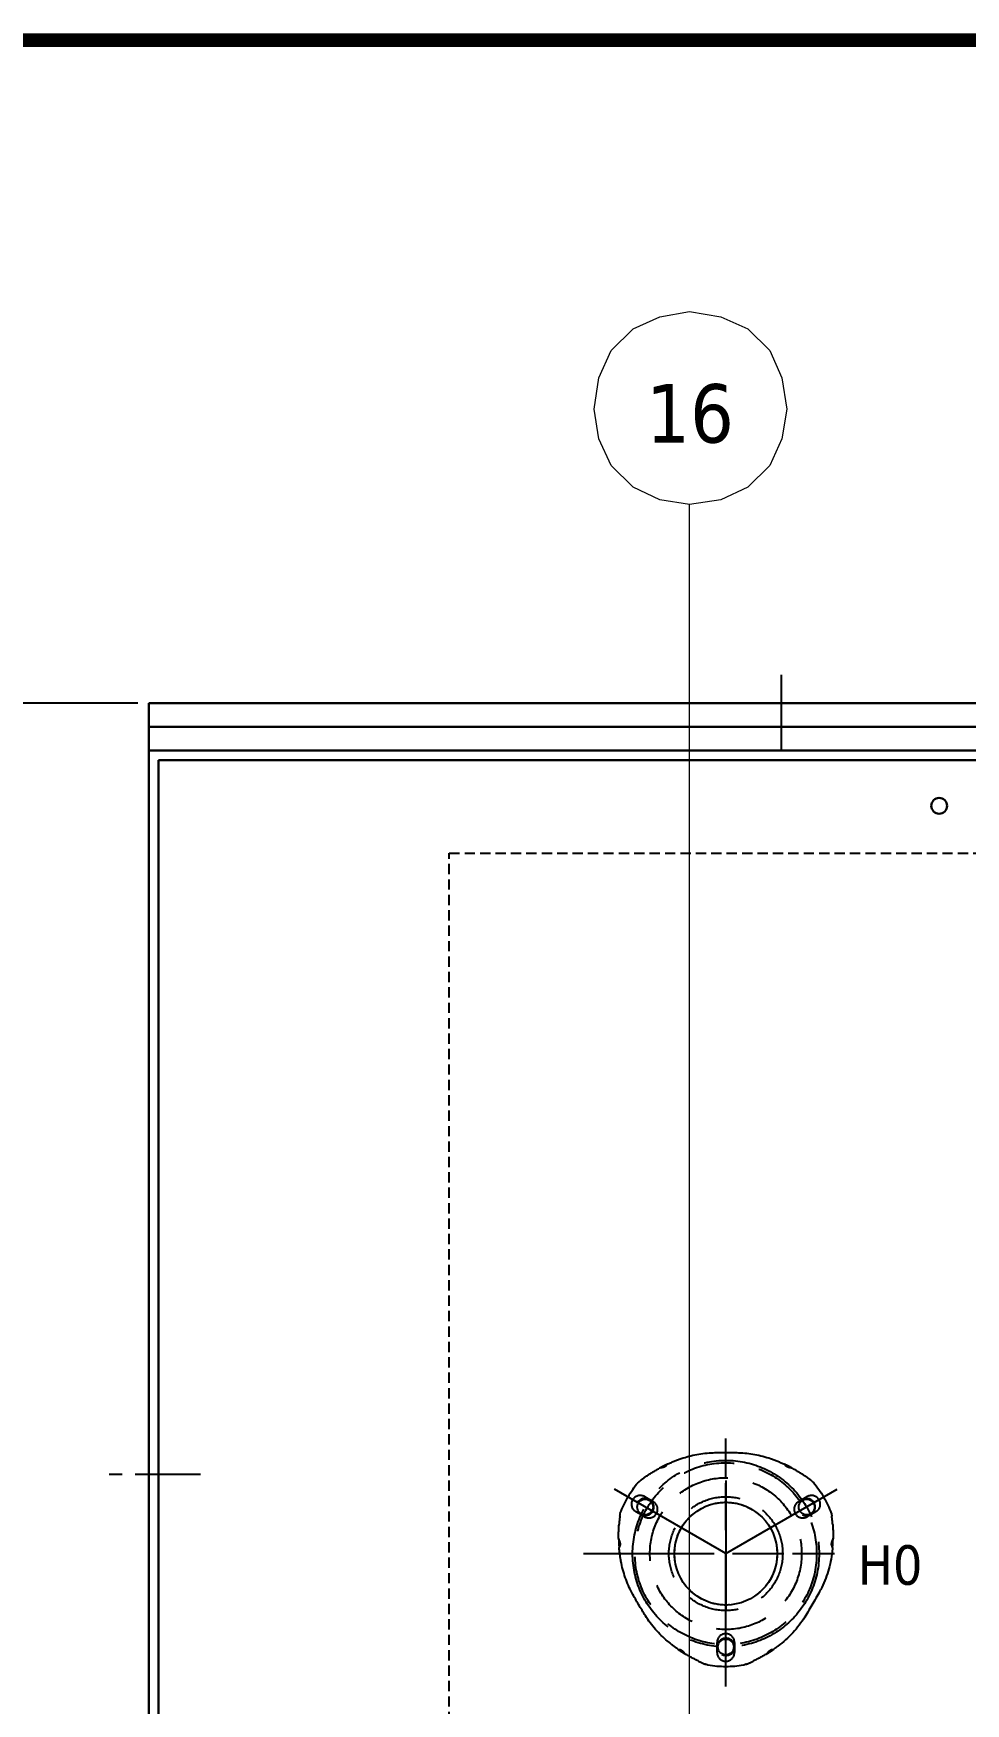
# Model space of a CAD drawing. Header units: millimetres. Extents: x 183355 to 194386, y -190559 to -183233.
# Drawn here: x 184779 to 185369, y -184532 to -183475 of the extents above; entities that cross this region are included whole.
import ezdxf

# ---------------------------------------------------------------- set-up
doc = ezdxf.new("R2010")
doc.units = ezdxf.units.MM
doc.header["$LTSCALE"] = 13
for name, pattern in [('CENTER', [50.8, 31.75, -6.35, 6.35, -6.35]), ('CENTER2', [1.125, 0.75, -0.125, 0.125, -0.125]), ('CENTERX2', [101.6, 63.5, -12.7, 12.7, -12.7]), ('DASHED', [0.75, 0.5, -0.25])]:
    doc.linetypes.add(name, pattern=pattern)
for name, color, linetype in [('1', 4, 'Continuous'), ('2细线层', 4, 'Continuous'), ('3中心线层', 1, 'CENTER'), ('4虚线层', 6, 'DASHED'), ('粗实线', 4, 'Continuous')]:
    doc.layers.add(name, color=color, linetype=linetype)
for name, color, linetype, lineweight in [('2细实线', 3, 'Continuous', 20), ('标注、文本', 3, 'Continuous', 25), ('铁心', 3, 'Continuous', 0)]:
    doc.layers.add(name, color=color, linetype=linetype, lineweight=lineweight)
doc.styles.get("Standard").update_dxf_attribs({"font": 'gbenor.shx', "bigfont": 'gbcbig.shx'})
doc.styles.add('Tahoma$001', font='tahoma.ttf', dxfattribs={"height": 2.159784})
doc.dimstyles.new('英寸 1-10', dxfattribs={"dimscale": 14, "dimtxt": 3.5, "dimasz": 2, "dimexe": 1.5, "dimexo": 0.5, "dimgap": 0.5, "dimtad": 1, "dimtoh": 1, "dimdec": 1, "dimdsep": 46, "dimtxsty": 'Standard', "dimcen": 2.5, "dimclrd": 3, "dimclre": 3, "dimclrt": 3, "dimadec": 0, "dimazin": 2, "dimtfac": 1, "dimtdec": 1, "dimtmove": 0, "dimatfit": 2, "dimfxl": 1, "dimarcsym": 0})

# ---------------------------------------------------------------- blocks, each defined once
blk = doc.blocks.new('*D228')
at = {"layer": '2细实线', "color": 3, "linetype": 'ByBlock', "lineweight": -2}
for p, q in [((184845.2, -183899), (184631.9, -183899)), ((184652.9, -183941), (184652.9, -185957)), ((184775, -185999), (184631.9, -185999))]:
    blk.add_line(p, q, dxfattribs=at)
at = {"layer": '2细实线', "color": 3, "linetype": 'ByBlock'}
for points in [[(184645.9, -183941), (184659.9, -183941), (184652.9, -183899)], [(184645.9, -185957), (184659.9, -185957), (184652.9, -185999)]]:
    blk.add_solid(points, dxfattribs=at)
at = {"layer": 'Defpoints', "color": 0, "linetype": 'ByBlock'}
for p in [(184852.2, -183899), (184652.9, -185999), (184782, -185999)]:
    blk.add_point(p, dxfattribs=at)
at = {"layer": '2细实线', "color": 3, "linetype": 'ByBlock', "insert": (184607.6, -184930.2), "char_height": 73.5, "attachment_point": 5, "rotation": 90}
blk.add_mtext('2100 [82.7]', dxfattribs=at)
blk = doc.blocks.new('A$C03F92070')
at = {"layer": '4虚线层', "ltscale": 5}
for p, q in [((16.4, 107.6), (22, 104.3)), ((67.8, 40.2), (67.8, 116)), ((113.7, 104.3), (119.3, 107.6)), ((16.5, 94.8), (10.9, 98)), ((124.8, 98), (119.2, 94.8)), ((23.3, 71.5), (112.4, 71.5)), ((62.3, 8.9), (62.3, 15.4)), ((73.3, 15.4), (73.3, 8.9))]:
    blk.add_line(p, q, dxfattribs=at)
for radius in [57.5, 48, 36, 32.5]:
    blk.add_circle((67.8, 71.5), radius, dxfattribs=at)
at = {"layer": '4虚线层', "ltscale": 5, "extrusion": (0, 0, -1)}
for centre, radius, start, end in [((-68.8, 46.5), 90, 64.9245, 71.0219), ((-62.3, 65.4), 70, 71.0219, 87.9453), ((-67.8, -88), 223.5, 87.9453, 92.0547), ((-73.4, 65.4), 70, 92.0547, 108.9781), ((-66.9, 46.5), 90, 108.9781, 115.0755), ((-67.8, 71.5), 71.5, 20.9645, 39.0355), ((-68.8, 46.5), 90, 51.0831, 52.2343), ((-68.8, 46.5), 90, 55.4521, 61.3818), ((-66.9, 46.5), 90, 118.6182, 124.5479), ((-66.9, 46.5), 90, 127.7657, 128.9169), ((-67.8, 71.5), 71.5, 140.9645, 159.0355), ((-90, 83.1), 90, 7.7657, 8.9169), ((-45.7, 83.1), 90, 171.0831, 172.2343), ((-90, 83.1), 90, 358.6182, 4.5479), ((-45.7, 83.1), 90, 175.4521, 181.3818), ((-90, 83.1), 90, 349.4672, 355.0755), ((-45.7, 83.1), 90, 184.9245, 186.6023), ((-70.3, 79.5), 70, 331.9245, 349.4672), ((-65.6, 80.8), 70, 186.6023, 207.2178), ((-205.8, 151.7), 223.5, 327.6503, 331.9245), ((71, 151), 223.5, 207.2178, 212.3568), ((-76.1, 69.6), 70, 310.1708, 327.6503), ((-58.7, 68.9), 70, 212.3568, 233.0262), ((-89, 84.9), 90, 304.9245, 310.1708), ((-46.7, 84.9), 90, 233.0262, 235.0755), ((-89, 84.9), 90, 295.4521, 301.3818), ((-89, 84.9), 90, 291.0831, 292.2343), ((-67.8, 71.5), 71.5, 260.9645, 279.0355), ((-46.7, 84.9), 90, 247.7657, 248.9169), ((-46.7, 84.9), 90, 238.6182, 244.5479)]:
    blk.add_arc(centre, radius, start, end, dxfattribs=at)
at = {"layer": '4虚线层', "ltscale": 5}
for centre, start, end in [((13.6, 102.8), 60, 240), ((122.1, 102.8), 300, 120), ((19.2, 99.6), 240, 60), ((116.5, 99.6), 120, 300), ((67.8, 15.4), 0, 180), ((67.8, 8.9), 180, 0)]:
    blk.add_arc(centre, 5.5, start, end, dxfattribs=at)
for points, knots in [([(30.9, 128.1), (30.9, 128.1), (30.9, 128.1), (30.8, 128.1), (30.8, 128), (30.6, 128), (30.5, 127.9), (30.2, 127.8), (30, 127.7), (29.7, 127.5), (29.5, 127.4), (29.2, 127.3), (29, 127.2), (28.6, 127), (28.4, 126.9), (28, 126.7), (27.8, 126.6), (27.4, 126.4), (27.2, 126.3), (26.9, 126.1), (26.7, 126), (26.4, 125.8), (26.2, 125.8), (26, 125.6), (25.9, 125.6), (25.7, 125.5), (25.6, 125.4), (25.6, 125.4), (25.6, 125.4), (25.6, 125.4), (25.6, 125.4), (25.6, 125.4)], [0, 0, 0, 0, 0.043819, 0.043819, 0.119878, 0.119878, 0.195937, 0.195937, 0.271996, 0.271996, 0.348055, 0.348055, 0.424114, 0.424114, 0.500173, 0.500173, 0.576231, 0.576231, 0.65229, 0.65229, 0.728349, 0.728349, 0.804408, 0.804408, 0.880467, 0.880467, 0.956526, 0.956526, 0.994556, 0.994556, 1, 1, 1, 1]), ([(30.7, 128), (30.6, 128), (30.6, 127.9), (30.5, 127.8), (30.4, 127.8), (30.3, 127.6), (30.2, 127.5), (30.1, 127.4), (30, 127.3), (29.9, 127), (29.8, 126.9), (29.6, 126.7), (29.5, 126.6), (29.3, 126.5), (29.2, 126.4), (28.9, 126.3), (28.8, 126.2), (28.4, 126.1), (28.1, 126), (27.5, 125.9), (27.3, 125.8), (26.9, 125.8), (26.7, 125.7), (26.5, 125.7), (26.4, 125.7), (26, 125.6), (25.8, 125.6), (25.7, 125.5)], [0, 0, 0, 0, 0.0625, 0.0625, 0.125, 0.125, 0.1875, 0.1875, 0.25, 0.25, 0.3125, 0.3125, 0.375, 0.375, 0.4375, 0.4375, 0.5, 0.5, 0.625, 0.625, 0.75, 0.75, 0.8125, 0.8125, 0.875, 0.875, 1, 1, 1, 1]), ([(110.1, 125.4), (110.1, 125.4), (110.1, 125.4), (110.1, 125.4), (110.1, 125.4), (110.1, 125.4), (110, 125.5), (109.8, 125.6), (109.7, 125.6), (109.5, 125.8), (109.3, 125.8), (109, 126), (108.8, 126.1), (108.5, 126.3), (108.3, 126.4), (107.9, 126.6), (107.7, 126.7), (107.3, 126.9), (107.1, 127), (106.7, 127.2), (106.5, 127.3), (106.2, 127.5), (106, 127.5), (105.7, 127.7), (105.5, 127.8), (105.2, 127.9), (105.1, 128), (104.9, 128), (104.9, 128.1), (104.8, 128.1), (104.8, 128.1), (104.8, 128.1), (104.8, 128.1), (104.8, 128.1)], [0, 0, 0, 0, 0.005743, 0.005743, 0.043766, 0.043766, 0.119813, 0.119813, 0.195859, 0.195859, 0.271906, 0.271906, 0.347952, 0.347952, 0.423999, 0.423999, 0.500046, 0.500046, 0.576092, 0.576092, 0.652139, 0.652139, 0.728185, 0.728185, 0.804232, 0.804232, 0.880279, 0.880279, 0.956325, 0.956325, 0.994349, 0.994349, 1, 1, 1, 1]), ([(110, 125.5), (109.9, 125.5), (109.8, 125.6), (109.6, 125.6), (109.5, 125.6), (109.2, 125.7), (109, 125.7), (108.4, 125.8), (108.2, 125.9), (107.6, 126), (107.3, 126.1), (106.9, 126.2), (106.8, 126.3), (106.5, 126.4), (106.4, 126.5), (106.2, 126.6), (106.1, 126.7), (105.9, 126.9), (105.8, 127), (105.7, 127.3), (105.6, 127.3), (105.5, 127.5), (105.4, 127.6), (105.3, 127.8), (105.2, 127.8), (105.1, 127.9), (105.1, 128), (105, 128)], [0, 0, 0, 0, 0.0625, 0.0625, 0.125, 0.125, 0.25, 0.25, 0.375, 0.375, 0.5, 0.5, 0.5625, 0.5625, 0.625, 0.625, 0.6875, 0.6875, 0.75, 0.75, 0.8125, 0.8125, 0.875, 0.875, 0.9375, 0.9375, 1, 1, 1, 1]), ([(13.9, 117.8), (13.9, 117.8), (13.9, 117.8), (13.8, 117.7), (13.8, 117.7), (13.7, 117.6), (13.7, 117.6)], [0, 0, 0, 0, 0.272943, 0.542517, 0.809704, 1, 1, 1, 1]), ([(14.2, 118), (14.2, 118), (14.1, 118), (14.1, 117.9), (14, 117.9), (14, 117.8), (13.9, 117.8)], [0, 0, 0, 0, 0.251777, 0.501943, 0.751136, 1, 1, 1, 1]), ([(14.6, 118.3), (14.5, 118.2), (14.5, 118.2), (14.4, 118.1), (14.3, 118.1), (14.2, 118), (14.2, 118)], [0, 0, 0, 0, 0.251749, 0.501948, 0.751171, 1, 1, 1, 1]), ([(15.7, 119.2), (15.7, 119.1), (15.6, 119), (15.5, 118.9), (15.3, 118.8), (15.2, 118.7), (15.1, 118.6), (14.9, 118.5), (14.8, 118.5), (14.7, 118.4), (14.6, 118.3), (14.6, 118.3)], [0, 0, 0, 0, 0.114473, 0.22719, 0.338528, 0.448878, 0.558641, 0.668227, 0.778044, 0.888502, 1, 1, 1, 1]), ([(17.8, 120.6), (17.8, 120.6), (17.7, 120.6), (17.6, 120.5), (17.3, 120.3), (16.9, 120), (16.6, 119.8), (16.3, 119.6), (16, 119.4), (15.8, 119.2), (15.7, 119.2)], [0, 0, 0, 0, 0.026865, 0.187364, 0.351072, 0.511786, 0.674931, 0.783277, 0.891149, 1, 1, 1, 1]), ([(120, 119.2), (119.9, 119.2), (119.8, 119.3), (119.7, 119.4), (119.5, 119.5), (119.4, 119.6), (119.3, 119.6), (119.1, 119.8), (118.8, 120), (118.4, 120.3), (118.1, 120.5), (118, 120.6), (117.9, 120.6), (117.9, 120.6)], [0, 0, 0, 0, 0.05466, 0.108896, 0.162888, 0.216817, 0.270864, 0.325211, 0.488741, 0.649833, 0.813717, 0.974388, 1, 1, 1, 1]), ([(121.1, 118.3), (121.1, 118.3), (121, 118.4), (120.9, 118.5), (120.8, 118.5), (120.6, 118.6), (120.5, 118.7), (120.4, 118.8), (120.2, 118.9), (120.1, 119), (120, 119.1), (120, 119.2)], [0, 0, 0, 0, 0.111498, 0.221956, 0.331773, 0.441359, 0.551122, 0.661472, 0.77281, 0.885527, 1, 1, 1, 1]), ([(121.5, 118), (121.5, 118), (121.4, 118.1), (121.3, 118.1), (121.2, 118.2), (121.2, 118.2), (121.1, 118.3)], [0, 0, 0, 0, 0.248829, 0.498052, 0.748251, 1, 1, 1, 1]), ([(121.8, 117.8), (121.7, 117.8), (121.7, 117.9), (121.6, 117.9), (121.6, 118), (121.5, 118), (121.5, 118)], [0, 0, 0, 0, 0.248864, 0.498057, 0.748223, 1, 1, 1, 1]), ([(122, 117.6), (122, 117.6), (121.9, 117.7), (121.9, 117.7), (121.8, 117.8), (121.8, 117.8), (121.8, 117.8)], [0, 0, 0, 0, 0.190293, 0.457482, 0.727057, 1, 1, 1, 1]), ([(0.8, 95.3), (0.8, 95.3), (0.8, 95.2), (0.8, 95.2), (0.8, 95.1), (0.8, 95), (0.8, 95)], [0, 0, 0, 0, 0.190297, 0.457484, 0.727058, 1, 1, 1, 1]), ([(134.9, 95), (134.9, 95), (134.9, 95.1), (134.9, 95.2), (134.9, 95.2), (134.9, 95.3), (134.9, 95.3)], [0, 0, 0, 0, 0.272943, 0.542517, 0.809704, 1, 1, 1, 1]), ([(0.5, 92.8), (0.5, 92.7), (0.5, 92.6), (0.5, 92.4), (0.5, 92.3), (0.4, 92.1), (0.4, 91.9), (0.4, 91.7), (0.4, 91.3), (0.3, 90.9), (0.3, 90.5), (0.3, 90.3), (0.3, 90.3), (0.3, 90.2)], [0, 0, 0, 0, 0.05466, 0.108897, 0.162889, 0.216817, 0.270864, 0.325211, 0.488741, 0.649833, 0.813717, 0.974388, 1, 1, 1, 1]), ([(0.7, 94.3), (0.7, 94.2), (0.7, 94.1), (0.6, 94), (0.6, 93.8), (0.6, 93.6), (0.6, 93.5), (0.6, 93.3), (0.6, 93.1), (0.5, 93), (0.5, 92.8), (0.5, 92.8)], [0, 0, 0, 0, 0.111498, 0.221956, 0.331773, 0.441359, 0.551122, 0.661472, 0.77281, 0.885527, 1, 1, 1, 1]), ([(0.7, 94.7), (0.7, 94.6), (0.7, 94.6), (0.7, 94.5), (0.7, 94.4), (0.7, 94.3), (0.7, 94.3)], [0, 0, 0, 0, 0.248829, 0.498052, 0.748251, 1, 1, 1, 1]), ([(135, 94.7), (135, 94.7), (134.9, 94.8), (134.9, 94.8), (134.9, 94.9), (134.9, 95), (134.9, 95)], [0, 0, 0, 0, 0.251777, 0.501943, 0.751136, 1, 1, 1, 1]), ([(135, 94.3), (135, 94.3), (135, 94.4), (135, 94.5), (135, 94.6), (135, 94.6), (135, 94.7)], [0, 0, 0, 0, 0.251749, 0.501948, 0.751171, 1, 1, 1, 1]), ([(135.2, 92.8), (135.2, 92.8), (135.2, 93), (135.1, 93.1), (135.1, 93.3), (135.1, 93.5), (135.1, 93.6), (135.1, 93.8), (135.1, 94), (135, 94.1), (135, 94.2), (135, 94.3)], [0, 0, 0, 0, 0.114473, 0.22719, 0.338528, 0.448878, 0.558641, 0.668227, 0.778044, 0.888502, 1, 1, 1, 1]), ([(135.4, 90.2), (135.4, 90.3), (135.4, 90.3), (135.4, 90.5), (135.4, 90.9), (135.3, 91.3), (135.3, 91.7), (135.3, 92.1), (135.2, 92.4), (135.2, 92.7), (135.2, 92.8)], [0, 0, 0, 0, 0.026865, 0.187364, 0.351073, 0.511786, 0.674931, 0.783277, 0.891149, 1, 1, 1, 1]), ([(0, 81.2), (0, 81.2), (0, 81.2), (0, 81.1), (0, 81.1), (0, 81.1), (0, 81), (0, 80.8), (0, 80.7), (0, 80.4), (0, 80.2), (0.1, 79.8), (0.1, 79.7), (0.1, 79.2), (0.1, 79), (0.1, 78.6), (0.1, 78.4), (0.1, 77.9), (0.2, 77.7), (0.2, 77.3), (0.2, 77.1), (0.2, 76.7), (0.2, 76.5), (0.3, 76.1), (0.3, 76), (0.3, 75.7), (0.3, 75.5), (0.3, 75.3), (0.3, 75.3), (0.3, 75.2), (0.3, 75.2), (0.3, 75.2), (0.3, 75.2), (0.3, 75.2)], [0, 0, 0, 0, 0.005743, 0.005743, 0.043766, 0.043766, 0.119813, 0.119813, 0.195859, 0.195859, 0.271906, 0.271906, 0.347952, 0.347952, 0.423999, 0.423999, 0.500046, 0.500046, 0.576092, 0.576092, 0.652139, 0.652139, 0.728185, 0.728185, 0.804232, 0.804232, 0.880279, 0.880279, 0.956325, 0.956325, 0.994349, 0.994349, 1, 1, 1, 1]), ([(0, 81), (0, 80.9), (0, 80.8), (0.1, 80.6), (0.1, 80.5), (0.2, 80.2), (0.3, 80), (0.5, 79.5), (0.6, 79.2), (0.8, 78.7), (0.8, 78.4), (0.9, 78), (0.9, 77.8), (1, 77.5), (1, 77.4), (0.9, 77.1), (0.9, 77), (0.8, 76.7), (0.8, 76.6), (0.7, 76.3), (0.6, 76.2), (0.5, 76), (0.5, 75.9), (0.4, 75.8), (0.4, 75.7), (0.3, 75.5), (0.3, 75.5), (0.3, 75.4)], [0, 0, 0, 0, 0.0625, 0.0625, 0.125, 0.125, 0.25, 0.25, 0.375, 0.375, 0.5, 0.5, 0.5625, 0.5625, 0.625, 0.625, 0.6875, 0.6875, 0.75, 0.75, 0.8125, 0.8125, 0.875, 0.875, 0.9375, 0.9375, 1, 1, 1, 1]), ([(135.4, 75.4), (135.4, 75.5), (135.4, 75.5), (135.3, 75.7), (135.3, 75.8), (135.2, 75.9), (135.2, 76), (135.1, 76.2), (135, 76.3), (134.9, 76.6), (134.9, 76.7), (134.8, 77), (134.8, 77.1), (134.7, 77.4), (134.7, 77.5), (134.8, 77.8), (134.8, 78), (134.9, 78.4), (134.9, 78.7), (135.1, 79.2), (135.2, 79.5), (135.3, 79.8), (135.4, 80), (135.5, 80.2), (135.5, 80.3), (135.6, 80.6), (135.7, 80.8), (135.7, 81)], [0, 0, 0, 0, 0.0625, 0.0625, 0.125, 0.125, 0.1875, 0.1875, 0.25, 0.25, 0.3125, 0.3125, 0.375, 0.375, 0.4375, 0.4375, 0.5, 0.5, 0.625, 0.625, 0.75, 0.75, 0.8125, 0.8125, 0.875, 0.875, 1, 1, 1, 1]), ([(135.4, 75.2), (135.4, 75.2), (135.4, 75.2), (135.4, 75.3), (135.4, 75.3), (135.4, 75.5), (135.4, 75.7), (135.4, 76), (135.4, 76.1), (135.5, 76.5), (135.5, 76.7), (135.5, 77.1), (135.5, 77.3), (135.5, 77.7), (135.6, 78), (135.6, 78.4), (135.6, 78.6), (135.6, 79), (135.6, 79.3), (135.6, 79.7), (135.6, 79.9), (135.7, 80.2), (135.7, 80.4), (135.7, 80.7), (135.7, 80.8), (135.7, 81), (135.7, 81.1), (135.7, 81.1), (135.7, 81.1), (135.7, 81.2), (135.7, 81.2), (135.7, 81.2)], [0, 0, 0, 0, 0.043819, 0.043819, 0.119878, 0.119878, 0.195937, 0.195937, 0.271996, 0.271996, 0.348055, 0.348055, 0.424114, 0.424114, 0.500173, 0.500173, 0.576232, 0.576232, 0.65229, 0.65229, 0.728349, 0.728349, 0.804408, 0.804408, 0.880467, 0.880467, 0.956526, 0.956526, 0.994556, 0.994556, 1, 1, 1, 1]), ([(37.3, 11.2), (37.3, 11.2), (37.3, 11.2), (37.4, 11.1), (37.4, 11.1), (37.6, 11), (37.7, 10.9), (37.9, 10.7), (38.1, 10.6), (38.4, 10.4), (38.6, 10.3), (38.9, 10.1), (39.1, 10), (39.4, 9.7), (39.6, 9.6), (40, 9.4), (40.2, 9.3), (40.5, 9), (40.7, 8.9), (41, 8.7), (41.2, 8.6), (41.5, 8.4), (41.6, 8.3), (41.9, 8.2), (42, 8.1), (42.2, 8), (42.2, 8), (42.3, 7.9), (42.3, 7.9), (42.3, 7.9), (42.3, 7.9), (42.3, 7.9)], [0, 0, 0, 0, 0.043819, 0.043819, 0.119878, 0.119878, 0.195937, 0.195937, 0.271996, 0.271996, 0.348055, 0.348055, 0.424114, 0.424114, 0.500173, 0.500173, 0.576231, 0.576231, 0.65229, 0.65229, 0.728349, 0.728349, 0.804408, 0.804408, 0.880467, 0.880467, 0.956526, 0.956526, 0.994556, 0.994556, 1, 1, 1, 1]), ([(37.5, 11.1), (37.5, 11), (37.6, 11), (37.7, 11), (37.8, 10.9), (38, 10.9), (38.1, 10.9), (38.3, 10.9), (38.5, 10.9), (38.7, 10.8), (38.8, 10.8), (39.1, 10.8), (39.3, 10.7), (39.5, 10.6), (39.6, 10.5), (39.9, 10.4), (40, 10.3), (40.3, 10), (40.5, 9.8), (40.9, 9.4), (41.1, 9.2), (41.3, 8.9), (41.4, 8.8), (41.6, 8.6), (41.7, 8.5), (41.9, 8.2), (42, 8.1), (42.1, 8)], [0, 0, 0, 0, 0.0625, 0.0625, 0.125, 0.125, 0.1875, 0.1875, 0.25, 0.25, 0.3125, 0.3125, 0.375, 0.375, 0.4375, 0.4375, 0.5, 0.5, 0.625, 0.625, 0.75, 0.75, 0.8125, 0.8125, 0.875, 0.875, 1, 1, 1, 1]), ([(93.4, 7.9), (93.4, 7.9), (93.4, 7.9), (93.4, 7.9), (93.4, 7.9), (93.5, 8), (93.5, 8), (93.7, 8.1), (93.8, 8.2), (94.1, 8.3), (94.2, 8.4), (94.5, 8.6), (94.7, 8.7), (95, 8.9), (95.2, 9), (95.6, 9.3), (95.7, 9.4), (96.1, 9.6), (96.3, 9.7), (96.7, 10), (96.8, 10.1), (97.2, 10.3), (97.3, 10.4), (97.6, 10.6), (97.8, 10.7), (98, 10.9), (98.1, 11), (98.3, 11.1), (98.3, 11.1), (98.4, 11.2), (98.4, 11.2), (98.4, 11.2), (98.4, 11.2), (98.4, 11.2)], [0, 0, 0, 0, 0.005743, 0.005743, 0.043766, 0.043766, 0.119813, 0.119813, 0.195859, 0.195859, 0.271906, 0.271906, 0.347952, 0.347952, 0.423999, 0.423999, 0.500046, 0.500046, 0.576092, 0.576092, 0.652139, 0.652139, 0.728185, 0.728185, 0.804232, 0.804232, 0.880279, 0.880279, 0.956325, 0.956325, 0.994349, 0.994349, 1, 1, 1, 1]), ([(93.6, 8), (93.6, 8), (93.7, 8.1), (93.8, 8.2), (93.9, 8.3), (94.1, 8.6), (94.3, 8.8), (94.6, 9.2), (94.8, 9.4), (95.2, 9.8), (95.4, 10), (95.7, 10.3), (95.8, 10.4), (96.1, 10.5), (96.2, 10.6), (96.4, 10.7), (96.6, 10.8), (96.9, 10.8), (97, 10.8), (97.2, 10.9), (97.4, 10.9), (97.6, 10.9), (97.7, 10.9), (97.9, 10.9), (98, 11), (98.1, 11), (98.2, 11), (98.2, 11.1)], [0, 0, 0, 0, 0.0625, 0.0625, 0.125, 0.125, 0.25, 0.25, 0.375, 0.375, 0.5, 0.5, 0.5625, 0.5625, 0.625, 0.625, 0.6875, 0.6875, 0.75, 0.75, 0.8125, 0.8125, 0.875, 0.875, 0.9375, 0.9375, 1, 1, 1, 1]), ([(50.3, 3.6), (50.3, 3.6), (50.4, 3.5), (50.6, 3.5), (50.9, 3.3), (51.3, 3.1), (51.7, 3), (52, 2.8), (52.3, 2.7), (52.5, 2.6), (52.6, 2.5)], [0, 0, 0, 0, 0.026866, 0.187364, 0.351073, 0.511786, 0.674931, 0.783277, 0.891149, 1, 1, 1, 1]), ([(52.6, 2.5), (52.7, 2.5), (52.8, 2.5), (52.9, 2.4), (53.1, 2.3), (53.3, 2.3), (53.4, 2.2), (53.6, 2.1), (53.7, 2.1), (53.8, 2), (53.9, 2), (54, 1.9)], [0, 0, 0, 0, 0.114473, 0.22719, 0.338528, 0.448878, 0.558641, 0.668227, 0.778044, 0.888502, 1, 1, 1, 1]), ([(54, 1.9), (54, 1.9), (54.1, 1.9), (54.2, 1.9), (54.3, 1.8), (54.3, 1.8), (54.4, 1.8)], [0, 0, 0, 0, 0.251749, 0.501948, 0.751171, 1, 1, 1, 1]), ([(54.4, 1.8), (54.4, 1.8), (54.5, 1.7), (54.5, 1.7), (54.6, 1.7), (54.7, 1.7), (54.7, 1.6)], [0, 0, 0, 0, 0.251777, 0.501943, 0.751136, 1, 1, 1, 1]), ([(54.7, 1.6), (54.7, 1.6), (54.8, 1.6), (54.8, 1.6), (54.9, 1.6), (54.9, 1.5), (54.9, 1.5)], [0, 0, 0, 0, 0.272943, 0.542518, 0.809705, 1, 1, 1, 1]), ([(80.8, 1.5), (80.8, 1.5), (80.8, 1.6), (80.9, 1.6), (80.9, 1.6), (81, 1.6), (81, 1.6)], [0, 0, 0, 0, 0.190295, 0.457482, 0.727057, 1, 1, 1, 1]), ([(81, 1.6), (81, 1.7), (81.1, 1.7), (81.2, 1.7), (81.2, 1.7), (81.3, 1.8), (81.3, 1.8)], [0, 0, 0, 0, 0.248864, 0.498057, 0.748223, 1, 1, 1, 1]), ([(81.3, 1.8), (81.4, 1.8), (81.4, 1.8), (81.5, 1.9), (81.6, 1.9), (81.7, 1.9), (81.7, 1.9)], [0, 0, 0, 0, 0.248829, 0.498052, 0.748251, 1, 1, 1, 1]), ([(81.7, 1.9), (81.8, 2), (81.9, 2), (82, 2.1), (82.1, 2.1), (82.3, 2.2), (82.4, 2.3), (82.6, 2.3), (82.7, 2.4), (82.9, 2.5), (83, 2.5), (83.1, 2.5)], [0, 0, 0, 0, 0.111498, 0.221956, 0.331773, 0.441359, 0.551122, 0.661472, 0.77281, 0.885527, 1, 1, 1, 1]), ([(83.1, 2.5), (83.1, 2.5), (83.2, 2.6), (83.4, 2.7), (83.5, 2.7), (83.7, 2.8), (83.8, 2.9), (84.1, 3), (84.4, 3.1), (84.8, 3.3), (85.1, 3.5), (85.3, 3.5), (85.4, 3.6), (85.4, 3.6)], [0, 0, 0, 0, 0.05466, 0.108897, 0.162889, 0.216817, 0.270864, 0.325211, 0.488741, 0.649834, 0.813718, 0.974389, 1, 1, 1, 1])]:
    blk.add_open_spline(points, degree=3, knots=knots, dxfattribs=at)
blk.add_open_spline([(0.8, 95.3), (0.8, 95.2), (0.8, 95.1), (0.8, 95)], degree=3, dxfattribs=at)
blk = doc.blocks.new('A$C712F3155')
at = {"layer": '1', "color": 1, "linetype": 'CENTERX2', "lineweight": -3, "ltscale": 0.1}
for p, q in [((90, 0), (90, 157)), ((90, 130.3), (90, 35.5)), ((90, 84.1), (19.5, 124.8)), ((90, 84.1), (160.5, 124.8)), ((0, 84.1), (158.7, 84.1))]:
    blk.add_line(p, q, dxfattribs=at)
blk.add_circle((90, 84.1), 59, dxfattribs=at)
at = {"layer": '2细线层'}
for centre in [(38.9, 113.6), (141.1, 113.6), (90, 25.1)]:
    blk.add_circle(centre, 5, dxfattribs=at)
at = {"layer": '标注、文本'}
for centre in [(38.9, 113.6), (141.1, 113.6), (90, 25.1)]:
    blk.add_arc(centre, 5.5, 242.6715, 150, dxfattribs=at)
at = {"layer": '粗实线'}
blk.add_circle((90, 84.1), 32.5, dxfattribs=at)

msp = doc.modelspace()

# ---------------------------------------------------------------- linework, layer by layer
at = {"layer": '1', "const_width": 8.634}
msp.add_lwpolyline([(183995.863, -190287.936), (193468.183, -190287.936), (193468.183, -183479.706), (183995.863, -183479.706), (183995.863, -190287.936)], dxfattribs=at)
at = {"layer": '3中心线层', "linetype": 'CENTER2', "lineweight": -3, "ltscale": 10}
msp.add_line((185252.237, -183881.057), (185252.237, -183928.853), dxfattribs=at)
at = {"layer": '3中心线层', "ltscale": 0.1}
msp.add_line((184884.715, -184386.973), (184819.715, -184386.973), dxfattribs=at)
at = {"layer": '4虚线层'}
for p, q in [((185042.215, -183993.969), (186662.215, -183993.969)), ((185042.215, -185888.969), (185042.215, -183993.969))]:
    msp.add_line(p, q, dxfattribs=at)
at = {"layer": '标注、文本', "color": 4, "lineweight": 30}
for p, q in [((184852.215, -185898.969), (184852.215, -183898.971)), ((184858.215, -185892.969), (184858.215, -183934.971))]:
    msp.add_line(p, q, dxfattribs=at)
at = {"layer": '粗实线', "lineweight": 30}
for p, q in [((186852.215, -183898.971), (184852.215, -183898.971)), ((186852.215, -183913.971), (184852.215, -183913.971)), ((186852.215, -183928.971), (184852.215, -183928.971)), ((186846.215, -183934.971), (184858.215, -183934.971)), ((184852.215, -184123.971), (184852.215, -184093.971))]:
    msp.add_line(p, q, dxfattribs=at)
msp.add_circle((185352.215, -183963.989), 5, dxfattribs=at)
at = {"layer": '铁心'}
msp.add_lwpolyline([(185133.878, -183713.089), (185136.89, -183693.21), (185144.721, -183676.042), (185158.576, -183662.188), (185175.442, -183654.658), (185194.116, -183651.345), (185213.994, -183654.658), (185231.162, -183662.188), (185245.017, -183676.042), (185252.546, -183693.21), (185255.859, -183713.089), (185252.546, -183731.762), (185245.017, -183748.629), (185231.162, -183762.483), (185213.994, -183770.314), (185194.116, -183773.326), (185175.442, -183770.314), (185158.576, -183762.483), (185144.721, -183748.629), (185136.89, -183731.762)], close=True, dxfattribs=at)
msp.add_lwpolyline([(185194.116, -184653.411), (185194.116, -183773.326), (185194.116, -183773.326)], dxfattribs=at)

# ---------------------------------------------------------------- block references
at = {"layer": '标注、文本'}
for name, p in [('A$C712F3155', (185127.215, -184521.06)), ('A$C03F92070', (185149.366, -184508.458))]:
    msp.add_blockref(name, p, dxfattribs=at)

# ---------------------------------------------------------------- texts
at = {"layer": '标注、文本', "style": 'Tahoma$001'}
msp.add_text('H0', height=25, dxfattribs=at).set_placement((185300.707, -184456.612))
at = {"layer": '铁心', "style": 'Tahoma$001'}
msp.add_text('16', height=36.9515, dxfattribs=at).set_placement((185166.829, -183734.172))

# ---------------------------------------------------------------- dimensions: what is measured, and where the dimension line sits
at = {"layer": '2细实线', "linetype": 'ByBlock'}
dim = msp.add_linear_dim(base=(184652.911, -185998.969), p1=(184852.215, -183898.971), p2=(184782.008, -185998.969), angle=90, dimstyle='英寸 1-10', override={"dimtxt": 5.25, "dimasz": 3}, dxfattribs=at)
dim.commit()
dim.dimension.update_dxf_attribs({"geometry": '*D228', "text_midpoint": (184652.911, -184930.212), "dimtype": 160})

doc.saveas('drawing.dxf')
